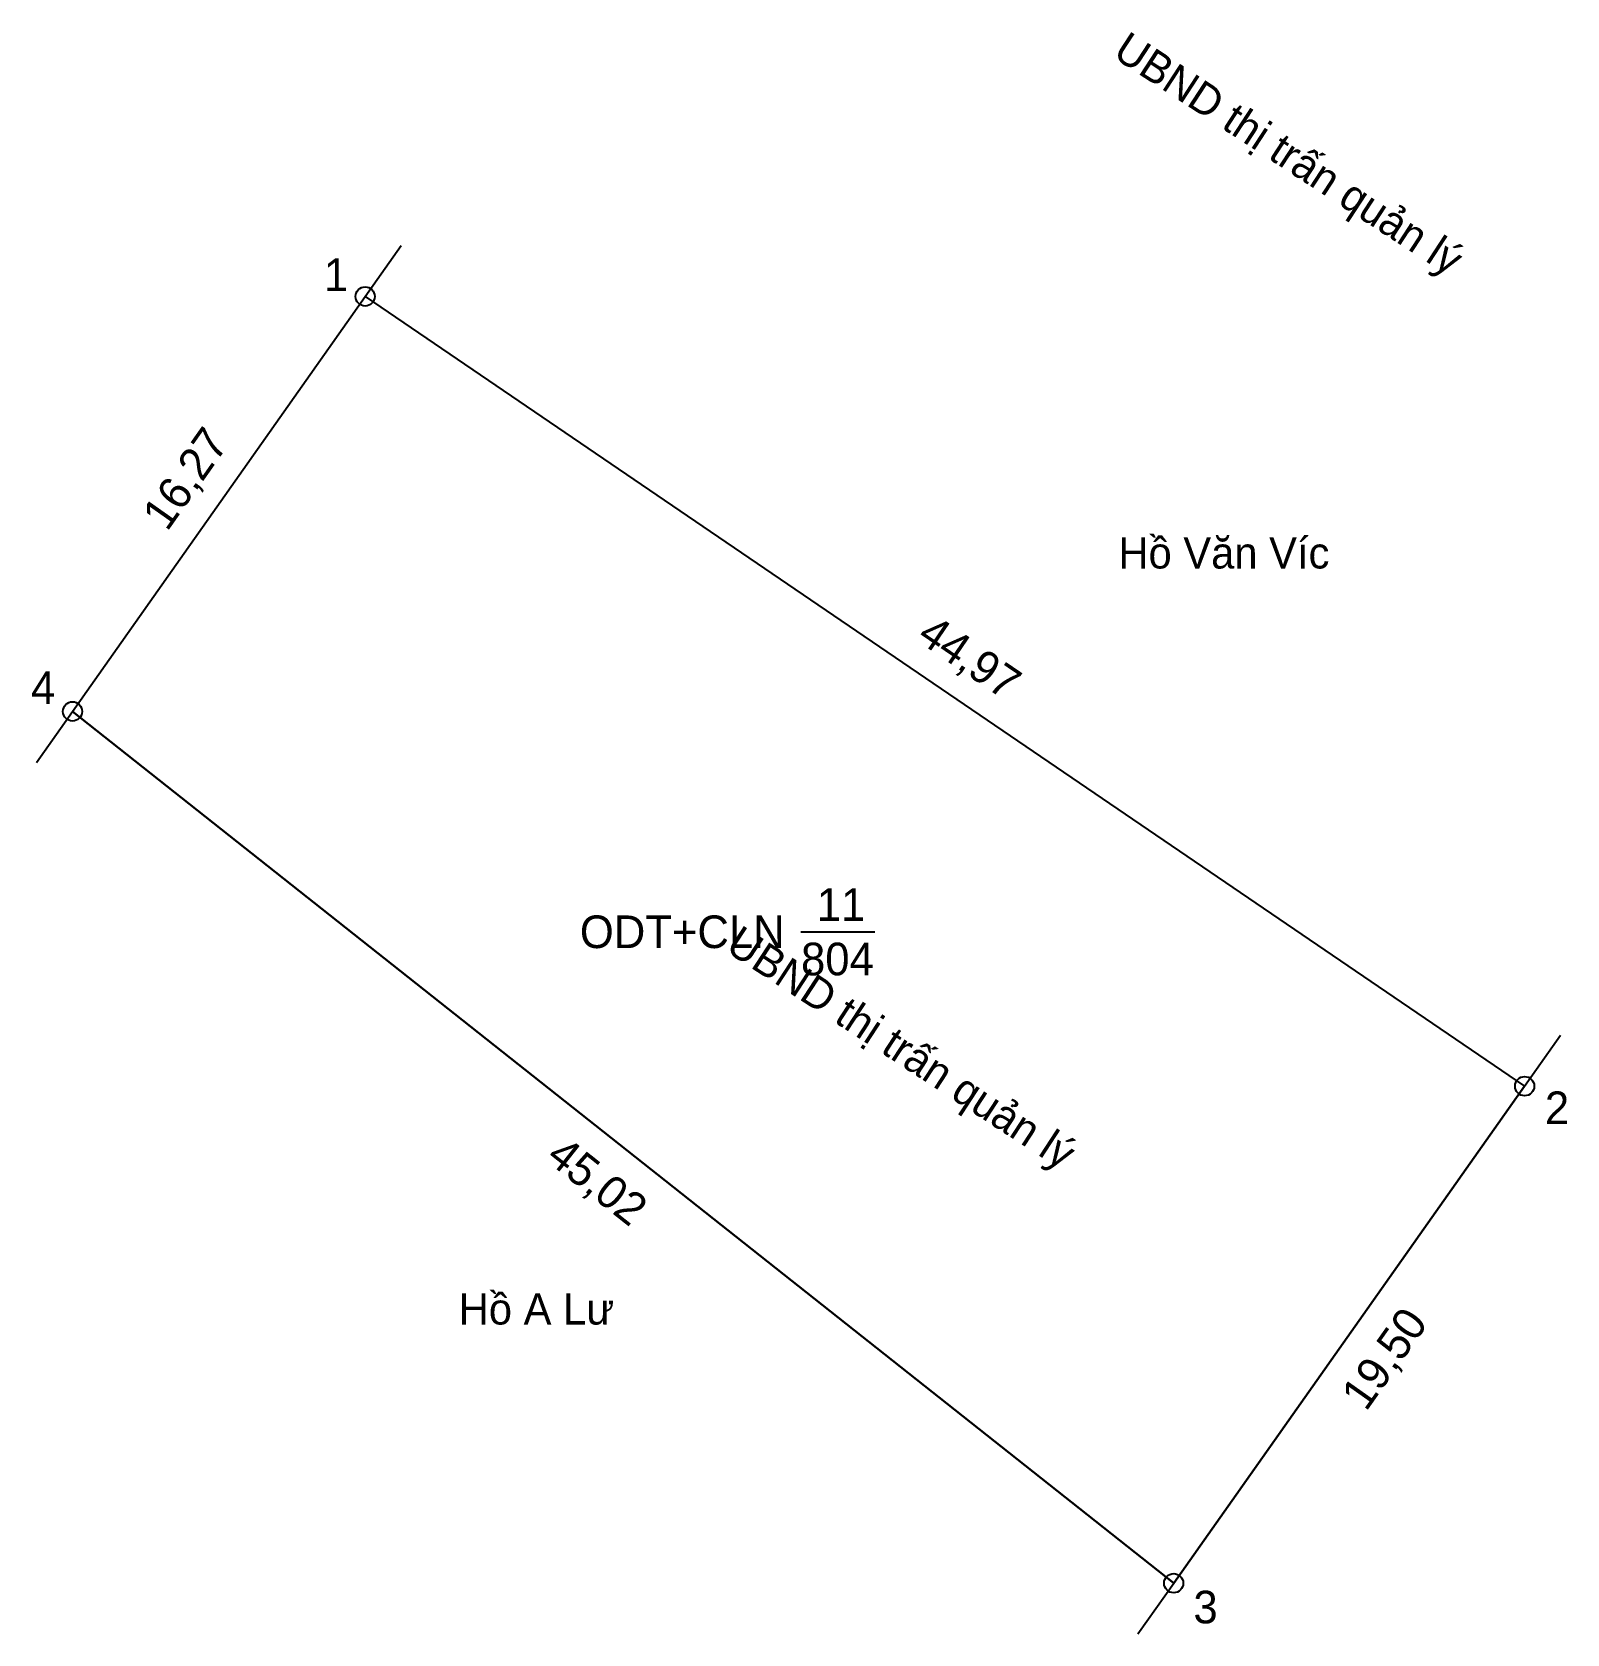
# Model space of a CAD drawing. Extents: x 535891.8 to 535941, y 1839379.8 to 1839431.1.
import ezdxf

# ---------------------------------------------------------------- set-up
doc = ezdxf.new("R2010")
doc.units = 0
for name, color, linetype in [('CanhThua', 7, 'Continuous'), ('ChieuDaiCanhThua', 7, 'Continuous'), ('Level 10', 7, 'Continuous'), ('Level 16', 7, 'Continuous'), ('MocDinhThua', 7, 'Continuous'), ('NhanDiaChinhThua', 7, 'Continuous'), ('SoHieuDinhThua', 7, 'Continuous')]:
    doc.layers.add(name, color=color, linetype=linetype)

msp = doc.modelspace()

# ---------------------------------------------------------------- linework, layer by layer
at = {"layer": 'CanhThua'}
for p, q in [((535893.05, 1839409.36), (535902.43, 1839422.66)), ((535902.43, 1839422.66), (535939.6, 1839397.35)), ((535928.35, 1839381.42), (535893.05, 1839409.36)), ((535939.6, 1839397.35), (535928.35, 1839381.42))]:
    msp.add_line(p, q, dxfattribs=at)
at = {"layer": 'Level 10'}
for p, q in [((535902.43, 1839422.66), (535903.583, 1839424.295)), ((535893.05, 1839409.36), (535902.43, 1839422.66)), ((535902.43, 1839422.66), (535939.6, 1839397.35)), ((535891.895, 1839407.724), (535893.05, 1839409.36)), ((535893.05, 1839409.36), (535928.35, 1839381.42)), ((535939.6, 1839397.35), (535940.752, 1839398.981)), ((535928.35, 1839381.42), (535939.6, 1839397.35)), ((535927.201, 1839379.793), (535928.35, 1839381.42))]:
    msp.add_line(p, q, dxfattribs=at)
at = {"layer": 'MocDinhThua'}
for centre in [(535902.43, 1839422.66), (535893.05, 1839409.36), (535939.6, 1839397.35), (535928.35, 1839381.42)]:
    msp.add_circle(centre, 0.308, dxfattribs=at)
at = {"layer": 'NhanDiaChinhThua'}
msp.add_line((535916.402, 1839402.298), (535918.768, 1839402.298), dxfattribs=at)

# ---------------------------------------------------------------- texts
at = {"layer": 'ChieuDaiCanhThua'}
for s, rotation, p in [('16,27', 54.8061, (535896.081, 1839415.099)), ('44,97', 325.7481, (535920.077, 1839411.649)), ('45,02', 321.6383, (535908.186, 1839394.986)), ('19,50', 54.7697, (535934.515, 1839386.896))]:
    msp.add_text(s, height=1.0457, rotation=rotation, dxfattribs=at).set_placement(p)
at = {"layer": 'Level 16'}
for p in [(535926.357, 1839430.352), (535913.937, 1839401.702)]:
    msp.add_text('UBND thị trấn quản lý', height=1.00002, rotation=326.8833, dxfattribs=at).set_placement(p)
for s, p in [('Hồ Văn Víc', (535926.578, 1839413.94)), ('Hồ A Lư', (535905.43, 1839389.71))]:
    msp.add_text(s, height=1, dxfattribs=at).set_placement(p)
at = {"layer": 'NhanDiaChinhThua'}
for s, p in [('11', (535916.907, 1839402.646)), ('ODT+CLN', (535909.314, 1839401.775)), ('804', (535916.403, 1839400.903))]:
    msp.add_text(s, height=1.0457, dxfattribs=at).set_placement(p)
at = {"layer": 'SoHieuDinhThua'}
for s, p in [('1', (535901.108, 1839422.83)), ('4', (535891.72, 1839409.601)), ('2', (535940.25, 1839396.134)), ('3', (535928.982, 1839380.133))]:
    msp.add_text(s, height=1.046, dxfattribs=at).set_placement(p)

doc.saveas('drawing.dxf')
